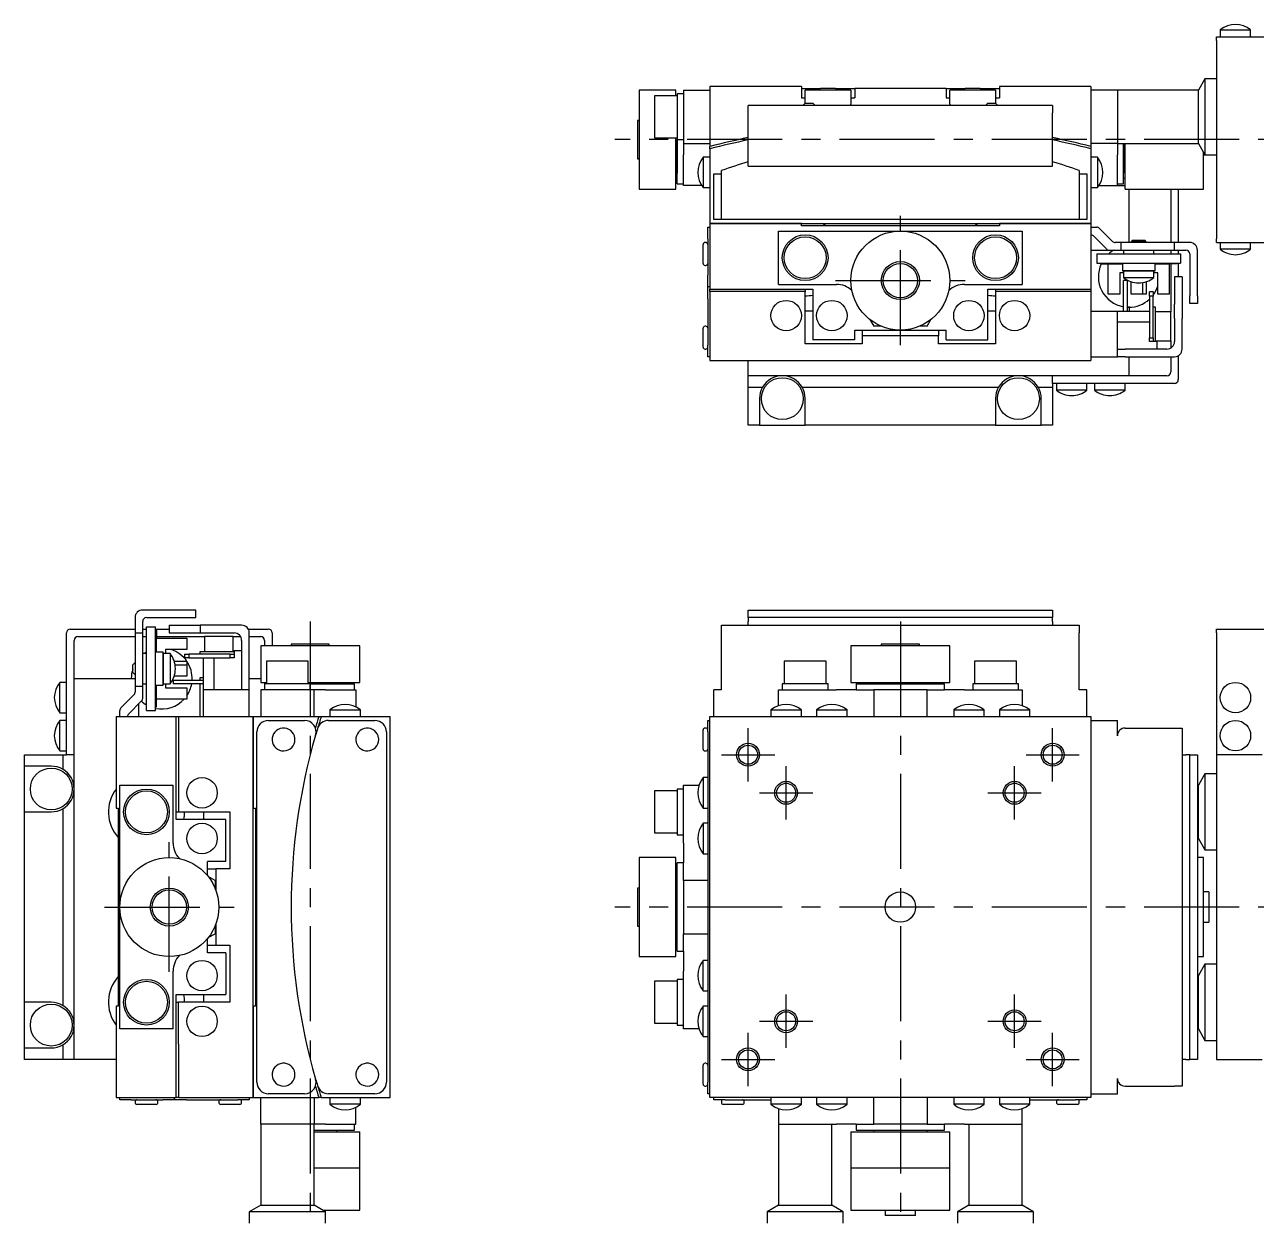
# Model space of a CAD drawing. Extents: x 164 to 838, y 27 to 496.
# Drawn here: x 164.2 to 326, y 335 to 491.8 of the extents above; entities that cross this region are included whole.
import ezdxf

# ---------------------------------------------------------------- set-up
doc = ezdxf.new("R2010")
doc.units = 0
doc.header["$LTSCALE"] = 10
doc.linetypes.add('CENTER', pattern=[2, 1.25, -0.25, 0.25, -0.25])
doc.layers.add('1', color=7, linetype='CONTINUOUS')
doc.layers.add('11', color=7, linetype='CONTINUOUS')

msp = doc.modelspace()

# ---------------------------------------------------------------- linework, layer by layer
at = {"layer": '1', "color": 7, "linetype": 'CONTINUOUS'}
for p, q in [((320.750001, 490.25), (344.750001, 490.25)), ((320.750001, 489.75), (320.750001, 490.25)), ((321.250001, 491.147999), (325.249919, 491.147999)), ((321.250001, 491.147999), (321.250001, 490.25)), ((325.250001, 490.25), (325.250001, 491.147999)), ((320.750001, 489.75), (320.750001, 463.75)), ((254.250001, 483.75), (254.250001, 475.851457)), ((266.250001, 483.75), (254.250001, 483.75)), ((266.250001, 483.75), (266.250001, 482.25)), ((292.250001, 483.75), (292.250001, 482.25)), ((304.250001, 483.75), (292.250001, 483.75)), ((304.250001, 483.75), (304.250001, 475.851457)), ((319.250001, 484.75), (318.383976, 483.25)), ((319.250001, 484.75), (319.250001, 474.75)), ((320.750001, 484.75), (319.250001, 484.75)), ((244.950001, 483.25), (244.950001, 470.25)), ((249.750001, 483.25), (244.950001, 483.25)), ((246.950001, 482.5), (246.950001, 477)), ((249.950001, 482.5), (246.950001, 482.5)), ((249.750001, 482.5), (249.750001, 483.25)), ((249.950001, 482.75), (249.950001, 476.75)), ((250.750001, 482.75), (249.950001, 482.75)), ((250.750001, 483.25), (254.250001, 483.25)), ((250.750001, 483.25), (250.750001, 476.25)), ((266.250001, 483.45), (268.750001, 483.45)), ((266.250001, 482.25), (266.750001, 482.25)), ((272.750001, 483.25), (266.750001, 483.25)), ((266.750001, 483.103553), (266.750001, 483.25)), ((266.750001, 481.55), (266.750001, 483.103553)), ((270.750001, 483.45), (268.750001, 483.45)), ((270.750001, 483.45), (273.250001, 483.45)), ((272.750001, 483.25), (272.750001, 483.103553)), ((272.750001, 483.103553), (272.750001, 481.396447)), ((272.750001, 482.25), (273.250001, 482.25)), ((273.250001, 483.45), (273.250001, 482.25)), ((285.250001, 483.45), (273.250001, 483.45)), ((285.250001, 483.45), (285.250001, 482.25)), ((285.250001, 483.45), (287.750001, 483.45)), ((285.250001, 482.25), (285.750001, 482.25)), ((291.750001, 483.25), (285.750001, 483.25)), ((285.750001, 483.103553), (285.750001, 483.25)), ((285.750001, 481.396447), (285.750001, 483.103553)), ((289.750001, 483.45), (287.750001, 483.45)), ((289.750001, 483.45), (292.250001, 483.45)), ((291.750001, 483.25), (291.750001, 483.103553)), ((291.750001, 483.103553), (291.750001, 481.55)), ((291.750001, 482.25), (292.250001, 482.25)), ((307.750001, 483.25), (304.250001, 483.25)), ((307.750001, 483.25), (307.750001, 479.75)), ((318.383976, 483.25), (307.750001, 483.25)), ((318.383976, 483.25), (313.550001, 483.25)), ((318.383976, 476.25), (318.383976, 483.25)), ((259.250001, 480.25), (259.250001, 481.25)), ((299.250001, 481.25), (259.250001, 481.25)), ((266.750001, 481.55), (266.450001, 481.25)), ((266.750001, 481.55), (267.750001, 481.55)), ((268.050001, 481.25), (267.750001, 481.55)), ((272.750001, 481.25), (272.750001, 481.396447)), ((285.750001, 481.396447), (285.750001, 481.25)), ((290.750001, 481.55), (290.450001, 481.25)), ((290.750001, 481.55), (291.750001, 481.55)), ((292.050001, 481.25), (291.750001, 481.55)), ((299.250001, 481.25), (299.250001, 480.25)), ((244.750001, 479.25), (244.750001, 476.75)), ((244.950001, 479.25), (244.750001, 479.25)), ((259.250001, 473.25), (259.250001, 480.25)), ((299.250001, 473.25), (299.250001, 480.25)), ((307.750001, 479.75), (307.750001, 476.25)), ((244.750001, 476.75), (244.750001, 474.25)), ((246.950001, 477), (249.950001, 477)), ((249.750001, 470.25), (249.750001, 477)), ((249.950001, 470.950338), (249.950001, 476.75)), ((249.950001, 476.75), (249.950001, 472.340257)), ((249.950001, 476.75), (250.750001, 476.75)), ((250.750001, 476.25), (254.250001, 476.25)), ((250.750001, 476.25), (250.750001, 474.75)), ((254.250001, 475.54144), (254.250001, 475.851457)), ((307.750001, 476.25), (304.250001, 476.25)), ((304.250001, 475.851457), (304.250001, 475.54144)), ((307.750001, 476.25), (307.750001, 474.75)), ((307.750001, 476.25), (318.383976, 476.25)), ((308.550001, 470.950338), (308.550001, 476.269548)), ((308.550001, 476.25), (308.550001, 472.340257)), ((308.750001, 470.25), (308.750001, 476.25)), ((318.383976, 476.25), (319.250001, 474.75)), ((244.750001, 474.25), (244.950001, 474.25)), ((250.750001, 470.75), (250.750001, 474.75)), ((253.352002, 474.45), (253.352002, 470.45)), ((254.250001, 474.45), (253.352002, 474.45)), ((254.250001, 474.45), (253.352002, 474.45)), ((254.250001, 475.54144), (254.250001, 465.75)), ((304.250001, 475.54144), (304.250001, 465.75)), ((305.148, 474.45), (304.250001, 474.45)), ((305.148, 474.45), (304.250001, 474.45)), ((305.148, 474.45), (305.148, 470.45)), ((307.750001, 470.75), (307.750001, 474.75)), ((319.050001, 470.25), (319.050001, 475.09641)), ((319.050001, 474.75), (319.250001, 474.75)), ((319.250001, 474.75), (320.750001, 474.75)), ((249.750001, 473.25), (249.950001, 473.25)), ((249.950001, 470.95), (249.950001, 473.25)), ((249.950001, 473.25), (249.950001, 472.34)), ((255.750001, 467.25), (255.750001, 472.68747)), ((259.250001, 473.25), (299.250001, 473.25)), ((302.750001, 472.68747), (302.750001, 467.25)), ((308.550001, 470.95), (308.550001, 473.25)), ((308.550001, 473.25), (308.550001, 472.34)), ((308.550001, 473.25), (308.750001, 473.25)), ((308.550001, 472.647999), (308.750001, 472.647999)), ((249.950001, 470.95), (249.950001, 470.950338)), ((249.950001, 470.95), (250.750001, 470.95)), ((253.138913, 470.75), (250.750001, 470.75)), ((254.750001, 466.25), (254.750001, 472.25)), ((254.750001, 472.25), (255.750001, 472.25)), ((302.750001, 472.25), (303.750001, 472.25)), ((303.750001, 472.25), (303.750001, 466.25)), ((305.361089, 470.75), (307.750001, 470.75)), ((307.750001, 470.95), (308.550001, 470.95)), ((307.750001, 470.75), (308.750001, 470.75)), ((307.750001, 470.75), (308.750001, 470.75)), ((308.550001, 471.75), (308.750001, 471.75)), ((308.550001, 470.95), (308.550001, 470.950338)), ((244.950001, 470.25), (249.750001, 470.25)), ((253.352002, 470.45), (254.250001, 470.45)), ((253.352002, 470.45), (254.250001, 470.45)), ((304.250001, 470.45), (305.148, 470.45)), ((304.250001, 470.45), (305.148, 470.45)), ((308.750001, 470.25), (313.550001, 470.25)), ((309.250001, 470.25), (309.250001, 463.25)), ((313.550001, 470.25), (319.050001, 470.25)), ((314.750001, 470.25), (314.750001, 463.25)), ((315.750001, 470.25), (315.750001, 463.25)), ((255.750001, 466.25), (254.750001, 466.25)), ((255.750001, 466.25), (255.750001, 467.25)), ((302.750001, 466.25), (255.750001, 466.25)), ((302.750001, 467.25), (302.750001, 466.25)), ((303.750001, 466.25), (302.750001, 466.25)), ((253.950001, 463.75), (253.950001, 465.25)), ((253.950001, 465.25), (254.250001, 465.25)), ((254.250001, 465.75), (254.250001, 457.110778)), ((266.250001, 465.75), (254.250001, 465.75)), ((254.250001, 465.75), (266.250001, 465.75)), ((263.250001, 464.75), (279.250001, 464.75)), ((263.250001, 457.75), (263.250001, 464.75)), ((266.250001, 465.45), (266.250001, 465.75)), ((266.250001, 465.75), (292.250001, 465.75)), ((292.250001, 465.45), (266.250001, 465.45)), ((279.250001, 464.75), (295.250001, 464.75)), ((292.250001, 465.75), (292.250001, 465.45)), ((304.250001, 465.75), (292.250001, 465.75)), ((292.250001, 465.75), (304.250001, 465.75)), ((295.250001, 464.75), (295.250001, 457.75)), ((304.250001, 465.75), (304.250001, 457.110778)), ((304.250001, 465.25), (305.042894, 465.25)), ((307.103554, 463.396447), (305.396448, 465.103553)), ((253.350001, 460.5), (253.350001, 463)), ((253.350001, 460.509851), (253.350001, 463)), ((253.700001, 463.25), (253.600001, 463.25)), ((253.950001, 463.75), (253.950001, 458.979098)), ((304.596448, 464.103553), (306.303554, 462.396447)), ((308.250001, 463.25), (307.457108, 463.25)), ((308.250001, 462.25), (308.250001, 463.25)), ((309.250001, 463.25), (308.250001, 463.25)), ((315.250001, 463.25), (309.250001, 463.25)), ((309.750001, 463.55), (309.550001, 463.35)), ((310.550001, 463.35), (309.550001, 463.35)), ((309.550001, 463.35), (309.550001, 463.25)), ((309.750001, 463.55), (310.550001, 463.55)), ((310.550001, 463.55), (311.350001, 463.55)), ((311.550001, 463.35), (310.550001, 463.35)), ((311.550001, 463.35), (311.350001, 463.55)), ((311.550001, 463.25), (311.550001, 463.35)), ((315.250001, 462.25), (315.250001, 463.25)), ((316.250001, 463.25), (315.250001, 463.25)), ((317.250001, 463.25), (316.250001, 463.25)), ((320.750001, 463.25), (320.750001, 463.75)), ((320.750001, 463.25), (344.750001, 463.25)), ((321.250001, 463.25), (321.250001, 462.352001)), ((325.250001, 462.352001), (325.250001, 463.25)), ((304.250001, 462.25), (306.657108, 462.25)), ((305.050001, 461.75), (305.050001, 460.55)), ((305.050001, 461.75), (316.050001, 461.75)), ((306.657108, 462.25), (308.250001, 462.25)), ((308.250001, 462.25), (309.250001, 462.25)), ((308.550001, 462.25), (308.550001, 461.75)), ((309.250001, 462.25), (315.250001, 462.25)), ((312.550001, 461.75), (312.550001, 462.25)), ((314.750001, 462.25), (314.750001, 461.75)), ((315.250001, 462.25), (316.250001, 462.25)), ((315.750001, 462.25), (315.750001, 461.75)), ((316.050001, 461.75), (316.050001, 460.55)), ((316.250001, 462.25), (316.750001, 462.25)), ((317.250001, 461.75), (317.250001, 456.25)), ((318.250001, 456.25), (318.250001, 462.25)), ((325.250001, 462.352001), (321.250001, 462.352001)), ((253.350001, 460.5), (253.350001, 460.509851)), ((253.600001, 460.25), (253.700001, 460.25)), ((305.050001, 460.55), (316.050001, 460.55)), ((305.550001, 460.55), (305.550001, 460.45)), ((305.550001, 460.45), (306.550001, 460.45)), ((306.550001, 456.45), (306.550001, 460.45)), ((306.550001, 460.45), (308.400001, 460.45)), ((307.550001, 460.55), (307.550001, 460.45)), ((308.400001, 460.55), (308.400001, 459.55)), ((308.400001, 459.55), (310.550001, 459.55)), ((308.400001, 459.55), (308.550937, 459.55)), ((312.550001, 459.55), (308.550001, 459.55)), ((308.550001, 459.55), (308.550001, 458.652001)), ((308.550937, 459.55), (312.550001, 459.55)), ((310.550001, 459.55), (312.700001, 459.55)), ((312.550001, 459.55), (312.700001, 459.55)), ((312.550001, 458.652001), (312.550001, 459.55)), ((312.700001, 459.55), (312.700001, 460.55)), ((312.700001, 460.45), (314.550001, 460.45)), ((313.550001, 460.55), (313.550001, 460.45)), ((314.550001, 460.45), (314.550001, 456.45)), ((315.550001, 460.45), (314.550001, 460.45)), ((314.750001, 460.45), (314.750001, 454.15)), ((315.550001, 460.55), (315.550001, 460.45)), ((315.750001, 460.55), (315.750001, 458.75)), ((253.950001, 457.479098), (253.950001, 458.979098)), ((308.550001, 459.25), (308.050001, 459.25)), ((308.050001, 459.25), (308.050001, 456.45)), ((308.550001, 458.652001), (310.550001, 458.652001)), ((309.050001, 458.25), (308.550001, 458.25)), ((308.550001, 454.25), (308.550001, 458.25)), ((309.050001, 458.25), (309.050001, 454.25)), ((309.550001, 456.45), (309.550001, 458.110263)), ((310.550001, 458.652001), (312.550001, 458.652001)), ((311.050001, 457.989304), (311.050001, 456.45)), ((311.550001, 458.110263), (311.550001, 456.45)), ((313.050001, 459.25), (312.550001, 459.25)), ((313.050001, 456.45), (313.050001, 459.25)), ((315.250001, 458.75), (315.250001, 455.159028)), ((316.250001, 458.75), (315.250001, 458.75)), ((316.250001, 458.75), (316.250001, 455.159028)), ((253.950001, 457.286117), (253.950001, 457.479098)), ((253.950001, 457.479098), (254.250001, 457.479098)), ((253.950001, 455.850263), (253.950001, 457.286117)), ((254.250001, 456.795441), (254.250001, 457.110778)), ((254.250001, 457.110778), (267.750001, 457.110778)), ((254.250001, 456.795441), (254.250001, 447.75)), ((266.750001, 456.795441), (254.250001, 456.795441)), ((263.250001, 457.75), (270.842524, 457.75)), ((266.750001, 457.110778), (266.750001, 456.795441)), ((266.750001, 449.930125), (266.750001, 456.795441)), ((267.750001, 457.110778), (267.750001, 450.460678)), ((287.657478, 457.75), (295.250001, 457.75)), ((290.750001, 457.110778), (304.250001, 457.110778)), ((290.750001, 450.460678), (290.750001, 457.110778)), ((291.750001, 457.110778), (291.750001, 456.795441)), ((291.750001, 456.795441), (291.750001, 449.930125)), ((304.250001, 456.795441), (291.750001, 456.795441)), ((304.250001, 457.110778), (304.250001, 456.795441)), ((304.250001, 456.795441), (304.250001, 447.75)), ((308.050001, 456.45), (306.550001, 456.45)), ((311.050001, 456.45), (309.550001, 456.45)), ((311.550001, 456.45), (311.050001, 456.45)), ((312.450001, 456.750111), (311.950001, 456.750111)), ((311.950001, 456.204192), (311.950001, 456.750111)), ((312.450001, 456.204192), (311.950001, 456.204192)), ((311.950001, 456.204192), (311.950001, 450.750147)), ((312.450001, 456.750111), (312.450001, 456.204192)), ((312.450001, 450.750147), (312.450001, 456.204192)), ((314.550001, 456.45), (313.050001, 456.45)), ((317.250001, 455.25), (317.250001, 456.25)), ((318.250001, 456.25), (318.250001, 455.25)), ((253.950001, 455.850263), (253.950001, 449.75)), ((309.350001, 454.75), (309.050001, 454.75)), ((309.350001, 454.25), (309.350001, 454.75)), ((312.750001, 454.75), (312.450001, 454.75)), ((312.750001, 450.25), (312.750001, 454.75)), ((315.250001, 453.261627), (315.250001, 455.159028)), ((316.250001, 455.159028), (316.250001, 453.261627)), ((318.250001, 455.25), (317.250001, 455.25)), ((267.750001, 454.25), (266.750001, 454.25)), ((275.238944, 453.135176), (275.750001, 452.25)), ((282.750001, 452.25), (283.261058, 453.135176)), ((291.750001, 454.25), (290.750001, 454.25)), ((304.250001, 454.25), (307.750001, 454.25)), ((307.750001, 448.25), (307.750001, 454.25)), ((307.750001, 454.25), (311.950001, 454.25)), ((314.750001, 454.15), (312.750001, 454.15)), ((314.750001, 450.35), (314.750001, 454.15)), ((315.250001, 453.261627), (315.250001, 450.25)), ((316.250001, 449.25), (316.250001, 453.261627)), ((253.350001, 449.5), (253.350001, 452)), ((253.350001, 449.509851), (253.350001, 452)), ((253.700001, 452.25), (253.600001, 452.25)), ((273.250001, 451.75), (279.250001, 451.75)), ((273.250001, 450.460678), (273.250001, 451.75)), ((274.250001, 451.75), (274.250001, 450.990789)), ((276.750001, 452.25), (275.750001, 452.25)), ((279.250001, 451.75), (285.250001, 451.75)), ((282.750001, 452.25), (281.750001, 452.25)), ((284.250001, 451.75), (284.250001, 450.990789)), ((285.250001, 450.460678), (285.250001, 451.75)), ((307.750001, 452.839384), (311.950001, 452.839384)), ((253.950001, 448.25), (253.950001, 449.75)), ((274.250001, 449.930125), (266.750001, 449.930125)), ((273.250001, 450.460678), (267.750001, 450.460678)), ((284.250001, 450.990789), (274.250001, 450.990789)), ((274.250001, 450.990789), (274.250001, 449.930125)), ((284.250001, 449.930125), (284.250001, 450.990789)), ((291.750001, 449.930125), (284.250001, 449.930125)), ((285.250001, 450.460678), (290.750001, 450.460678)), ((311.950001, 450.750147), (312.450001, 450.750147)), ((311.950001, 450.250135), (311.950001, 450.750147)), ((312.450001, 450.250135), (311.950001, 450.250135)), ((311.950001, 450.25), (311.950001, 450.250135)), ((312.950001, 450.25), (311.950001, 450.25)), ((312.450001, 450.750147), (312.450001, 450.250135)), ((312.750001, 450.35), (314.750001, 450.35)), ((312.950001, 450.25), (312.950001, 449.25)), ((314.750001, 450.35), (314.750001, 449.383975)), ((253.350001, 449.5), (253.350001, 449.509851)), ((253.600001, 449.25), (253.700001, 449.25)), ((254.250001, 448.25), (253.950001, 448.25)), ((304.250001, 448.25), (307.750001, 448.25)), ((307.750001, 449.25), (308.750001, 449.25)), ((308.750001, 448.25), (307.750001, 448.25)), ((314.250001, 449.25), (308.750001, 449.25)), ((308.750001, 448.25), (315.250001, 448.25)), ((309.250001, 448.25), (309.250001, 445.75)), ((314.750001, 448.25), (314.750001, 446.25)), ((315.750001, 448.383975), (315.750001, 445.25)), ((254.250001, 447.75), (304.250001, 447.75)), ((259.250001, 445.75), (259.250001, 447.75)), ((301.250001, 445.75), (259.250001, 445.75)), ((259.250001, 444.25), (259.250001, 445.75)), ((299.250001, 444.75), (299.250001, 445.75)), ((309.250001, 445.75), (301.250001, 445.75)), ((309.250001, 445.75), (301.250001, 445.75)), ((314.250001, 445.75), (309.250001, 445.75)), ((259.250001, 444.25), (261.151925, 444.25)), ((259.250001, 439.25), (259.250001, 444.25)), ((266.348077, 444.25), (292.151925, 444.25)), ((297.348077, 444.25), (299.250001, 444.25)), ((301.250001, 444.75), (299.250001, 444.75)), ((299.250001, 444.75), (299.250001, 444.25)), ((299.250001, 444.25), (299.250001, 439.25)), ((299.750001, 444.75), (299.750001, 443.852001)), ((303.750001, 443.852001), (299.750001, 443.852001)), ((315.250001, 444.75), (301.250001, 444.75)), ((303.750001, 443.852001), (303.750001, 444.75)), ((304.750001, 444.75), (304.750001, 443.852001)), ((308.750001, 443.852001), (304.750001, 443.852001)), ((308.750001, 443.852001), (308.750001, 444.75)), ((260.750001, 442.75), (260.750001, 439.25)), ((266.750001, 439.25), (266.750001, 442.75)), ((291.750001, 442.75), (291.750001, 439.25)), ((297.750001, 439.25), (297.750001, 442.75)), ((260.750001, 439.25), (259.250001, 439.25)), ((260.750001, 439.25), (266.750001, 439.25)), ((291.750001, 439.25), (266.750001, 439.25)), ((291.750001, 439.25), (297.750001, 439.25)), ((299.250001, 439.25), (297.750001, 439.25)), ((186.75, 414.999999), (179.75, 414.999999)), ((186.75, 413.999999), (186.75, 414.999999)), ((259.250001, 414.999999), (299.250001, 414.999999)), ((259.250001, 413.999999), (259.250001, 414.999999)), ((299.250001, 414.999999), (299.250001, 413.999999)), ((170.25, 412.499999), (178.75, 412.499999)), ((178.75, 413.999999), (178.75, 411.999999)), ((179.75, 411.999999), (179.75, 413.499999)), ((179.75, 412.499999), (180.25, 412.499999)), ((180.25, 413.999999), (186.75, 413.999999)), ((180.25, 401.799999), (180.25, 412.799999)), ((180.25, 412.799999), (181.45, 412.799999)), ((181.45, 401.799999), (181.45, 412.799999)), ((181.45, 412.499999), (183.25, 412.499999)), ((183.25, 412.999999), (187.31253, 412.999999)), ((183.25, 412.999999), (183.25, 411.999999)), ((187.31253, 412.999999), (187.31253, 411.999999)), ((192.75, 412.999999), (187.31253, 412.999999)), ((193.616025, 412.499999), (196.25, 412.499999)), ((255.750001, 411.999999), (255.750001, 412.999999)), ((255.750001, 412.999999), (302.750001, 412.999999)), ((299.250001, 413.999999), (259.250001, 413.999999)), ((259.250001, 413.999999), (259.250001, 413.499999)), ((259.250001, 412.999999), (259.250001, 413.499999)), ((299.250001, 413.499999), (299.250001, 413.999999)), ((299.250001, 413.499999), (299.250001, 412.999999)), ((302.750001, 412.999999), (302.750001, 411.999999)), ((320.750001, 412.499999), (344.750001, 412.499999)), ((320.750001, 411.999999), (320.750001, 412.499999)), ((169.75, 395.999999), (169.75, 411.999999)), ((170.75, 405.999999), (170.75, 410.999999)), ((171.25, 411.499999), (178.75, 411.499999)), ((178.75, 411.999999), (179.75, 411.999999)), ((178.75, 411.999999), (178.75, 404.999999)), ((179.75, 404.999999), (179.75, 411.999999)), ((179.75, 411.499999), (180.25, 411.499999)), ((181.45, 412.299999), (181.55, 412.299999)), ((181.55, 412.299999), (181.55, 411.299999)), ((181.55, 411.499999), (187.85, 411.499999)), ((181.55, 409.449999), (181.55, 411.299999)), ((181.55, 411.299999), (185.55, 411.299999)), ((183.25, 411.999999), (187.31253, 411.999999)), ((185.55, 411.299999), (185.55, 409.799999)), ((187.31253, 411.999999), (191.75, 411.999999)), ((191.65, 411.499999), (187.85, 411.499999)), ((187.85, 411.499999), (187.85, 409.499999)), ((191.65, 411.499999), (192.616025, 411.499999)), ((191.65, 409.499999), (191.65, 411.499999)), ((192.75, 410.999999), (192.75, 404.499999)), ((193.75, 404.499999), (193.75, 411.999999)), ((193.75, 411.499999), (195.25, 411.499999)), ((195.75, 410.999999), (195.75, 410.299999)), ((196.75, 411.999999), (196.75, 410.299999)), ((255.750001, 404.499999), (255.750001, 411.999999)), ((302.750001, 404.499999), (302.750001, 411.999999)), ((320.750001, 411.999999), (320.750001, 395.999999)), ((180.25, 409.299999), (179.75, 409.299999)), ((181.45, 410.299999), (181.55, 410.299999)), ((182.45, 409.449999), (181.45, 409.449999)), ((182.45, 409.299999), (182.45, 409.449999)), ((182.45, 407.299999), (182.45, 409.449999)), ((182.45, 405.299999), (182.45, 409.299999)), ((182.45, 409.299999), (182.45, 405.299999)), ((183.347999, 409.299999), (182.45, 409.299999)), ((185.55, 409.799999), (182.75, 409.799999)), ((182.75, 409.799999), (182.75, 409.299999)), ((183.347999, 409.299999), (183.347999, 405.299999)), ((191.75, 409.499999), (187.25, 409.499999)), ((187.25, 409.499999), (187.25, 409.199999)), ((191.75, 409.699999), (192.75, 409.699999)), ((191.75, 409.699999), (191.75, 408.699999)), ((208.25, 410.299999), (195.25, 410.299999)), ((195.25, 410.299999), (195.25, 405.499999)), ((204.25, 410.499999), (199.25, 410.499999)), ((199.25, 410.499999), (199.25, 410.299999)), ((204.25, 410.299999), (204.25, 410.499999)), ((208.25, 405.499999), (208.25, 410.299999)), ((285.750001, 410.299999), (272.750001, 410.299999)), ((272.750001, 410.299999), (272.750001, 405.499999)), ((281.750001, 410.499999), (276.750001, 410.499999)), ((276.750001, 410.499999), (276.750001, 410.299999)), ((281.750001, 410.299999), (281.750001, 410.499999)), ((285.750001, 405.499999), (285.750001, 410.299999)), ((178.75, 408.099999), (178.45, 407.799999)), ((178.45, 406.799999), (178.45, 407.799999)), ((183.889737, 408.299999), (185.55, 408.299999)), ((184.010696, 407.799999), (185.55, 407.799999)), ((185.249883, 409.199999), (185.249883, 408.699999)), ((185.249883, 409.199999), (185.795799, 409.199999)), ((185.795799, 408.699999), (185.249883, 408.699999)), ((185.55, 408.299999), (185.55, 407.799999)), ((185.55, 407.799999), (185.55, 406.299999)), ((185.795799, 409.199999), (185.795799, 408.699999)), ((191.249844, 409.199999), (185.795799, 409.199999)), ((185.795799, 408.699999), (191.249844, 408.699999)), ((187.75, 404.499999), (187.75, 408.699999)), ((189.160616, 404.499999), (189.160616, 408.699999)), ((191.249844, 408.699999), (191.249844, 409.199999)), ((191.249844, 409.199999), (191.749857, 409.199999)), ((191.749857, 408.699999), (191.249844, 408.699999)), ((191.749857, 409.199999), (191.749857, 408.699999)), ((191.749961, 409.199999), (191.749857, 409.199999)), ((191.75, 408.699999), (191.749857, 408.699999)), ((201.5, 408.299999), (196, 408.299999)), ((196, 408.299999), (196, 405.299999)), ((201.5, 405.299999), (201.5, 408.299999)), ((266.750001, 408.299999), (264.000001, 408.299999)), ((264.000001, 408.299999), (264.000001, 405.299999)), ((269.500001, 408.299999), (266.750001, 408.299999)), ((269.500001, 405.299999), (269.500001, 408.299999)), ((291.750001, 408.299999), (289.000001, 408.299999)), ((289.000001, 408.299999), (289.000001, 405.299999)), ((294.500001, 408.299999), (291.750001, 408.299999)), ((294.500001, 405.299999), (294.500001, 408.299999)), ((170.75, 405.999999), (178.75, 405.999999)), ((170.75, 395.999999), (170.75, 405.999999)), ((170.75, 395.999999), (170.75, 405.999999)), ((178.45, 406.799999), (178.75, 406.499999)), ((182.45, 405.149999), (182.45, 407.299999)), ((185.55, 406.299999), (183.889737, 406.299999)), ((187.75, 406.099999), (187.25, 406.099999)), ((187.25, 406.099999), (187.25, 405.799999)), ((187.25, 405.999999), (187.25, 405.799999)), ((193.75, 405.999999), (195.25, 405.999999)), ((168.852001, 401.499999), (168.852001, 405.499999)), ((169.75, 405.499999), (168.852001, 405.499999)), ((178.75, 404.999999), (179.75, 404.999999)), ((178.75, 404.999999), (178.75, 404.207106)), ((179.75, 405.299999), (180.25, 405.299999)), ((179.75, 403.407106), (179.75, 404.999999)), ((181.45, 405.149999), (182.45, 405.149999)), ((181.55, 403.299999), (181.55, 405.149999)), ((182.45, 405.149999), (182.45, 405.299999)), ((182.45, 405.299999), (183.347999, 405.299999)), ((182.75, 405.299999), (182.75, 404.799999)), ((182.75, 404.799999), (185.55, 404.799999)), ((183.75, 405.799999), (183.75, 405.299999)), ((183.75, 405.799999), (187.75, 405.799999)), ((187.75, 405.299999), (183.75, 405.299999)), ((185.55, 404.799999), (185.55, 403.299999)), ((187.25, 405.299999), (187.25, 400.999999)), ((187.75, 400.999999), (187.75, 404.499999)), ((193.75, 404.499999), (187.75, 404.499999)), ((193.75, 400.999999), (193.75, 404.499999)), ((195.25, 405.499999), (196, 405.499999)), ((195.25, 404.499999), (195.25, 400.999999)), ((202.25, 404.499999), (195.25, 404.499999)), ((195.75, 405.499999), (195.75, 405.299999)), ((195.75, 405.499999), (195.75, 405.299999)), ((201.75, 405.299999), (195.75, 405.299999)), ((195.75, 405.299999), (195.75, 404.499999)), ((195.75, 405.299999), (195.75, 404.499999)), ((195.75, 405.299999), (195.75, 404.499999)), ((201.5, 405.499999), (208.25, 405.499999)), ((201.75, 405.299999), (207.55, 405.299999)), ((201.75, 404.499999), (201.75, 405.299999)), ((202.25, 400.999999), (202.25, 404.499999)), ((203.75, 404.499999), (202.25, 404.499999)), ((203.75, 404.499999), (207.75, 404.499999)), ((205.25, 405.299999), (205.25, 405.499999)), ((207.55, 404.499999), (207.55, 405.299999)), ((207.75, 404.499999), (207.75, 402.277498)), ((254.750001, 400.999999), (254.750001, 404.499999)), ((255.750001, 404.499999), (254.750001, 404.499999)), ((263.250001, 402.439736), (263.250001, 404.499999)), ((263.250001, 404.499999), (270.842524, 404.499999)), ((269.750001, 405.299999), (263.750001, 405.299999)), ((263.750001, 405.299999), (263.750001, 404.499999)), ((269.750001, 404.499999), (269.750001, 405.299999)), ((273.4406, 404.499999), (270.842524, 404.499999)), ((272.750001, 405.499999), (285.750001, 405.499999)), ((273.4406, 404.499999), (275.750001, 404.499999)), ((273.450001, 405.299999), (279.312601, 405.299999)), ((273.450001, 405.299999), (273.450001, 404.499999)), ((275.750001, 405.499999), (275.750001, 405.299999)), ((275.750001, 404.499999), (275.750001, 400.999999)), ((282.750001, 404.499999), (275.750001, 404.499999)), ((279.312601, 405.299999), (285.050001, 405.299999)), ((282.750001, 405.299999), (282.750001, 405.499999)), ((282.750001, 400.999999), (282.750001, 404.499999)), ((282.750001, 404.499999), (285.059402, 404.499999)), ((285.050001, 404.499999), (285.050001, 405.299999)), ((287.657478, 404.499999), (285.059402, 404.499999)), ((287.657478, 404.499999), (295.250001, 404.499999)), ((294.750001, 405.299999), (288.750001, 405.299999)), ((288.750001, 405.299999), (288.750001, 404.499999)), ((294.750001, 404.499999), (294.750001, 405.299999)), ((295.250001, 404.499999), (295.250001, 402.439736)), ((303.750001, 404.499999), (302.750001, 404.499999)), ((303.750001, 400.999999), (303.750001, 404.499999)), ((178.603553, 403.853552), (176.896447, 402.146446)), ((177.896447, 401.346446), (179.603553, 403.053552)), ((181.45, 404.299999), (181.55, 404.299999)), ((185.55, 403.299999), (181.55, 403.299999)), ((181.55, 402.299999), (181.55, 403.299999)), ((168.852001, 401.499999), (169.75, 401.499999)), ((176.75, 400.999999), (176.75, 401.792892)), ((179.25, 400.999999), (179.25, 402.699999)), ((180.25, 401.799999), (181.45, 401.799999)), ((181.45, 402.299999), (181.55, 402.299999)), ((204.35, 401.897998), (206.35, 401.897998)), ((204.35, 401.897998), (204.35, 400.999999)), ((206.35, 401.897998), (208.35, 401.897998)), ((208.35, 400.999999), (208.35, 401.897998)), ((262.250001, 401.897998), (266.250001, 401.897998)), ((262.250001, 401.897998), (262.250001, 400.999999)), ((266.250001, 400.999999), (266.250001, 401.897998)), ((268.250001, 401.897998), (272.250001, 401.897998)), ((268.250001, 401.897998), (268.250001, 400.999999)), ((272.250001, 400.999999), (272.250001, 401.897998)), ((286.250001, 401.897998), (290.250001, 401.897998)), ((286.250001, 401.897998), (286.250001, 400.999999)), ((290.250001, 400.999999), (290.250001, 401.897998)), ((292.250001, 401.897998), (296.250001, 401.897998)), ((292.250001, 401.897998), (292.250001, 400.999999)), ((296.250001, 400.999999), (296.250001, 401.897998)), ((168.852001, 396.499999), (168.852001, 400.499999)), ((169.75, 400.499999), (168.852001, 400.499999)), ((176.25, 400.999999), (176.25, 388.999999)), ((176.25, 400.999999), (184.148543, 400.999999)), ((184.148543, 400.999999), (184.45856, 400.999999)), ((184.148543, 387.499999), (184.148543, 400.999999)), ((184.45856, 400.999999), (184.45856, 393.999999)), ((184.45856, 400.999999), (194.25, 400.999999)), ((194.25, 400.999999), (194.25, 388.999999)), ((194.25, 400.999999), (202.889222, 400.999999)), ((194.25, 388.999999), (194.25, 400.999999)), ((196.25, 400.499999), (201.020902, 400.499999)), ((202.889222, 400.999999), (203.204559, 400.999999)), ((203.204559, 400.999999), (212.25, 400.999999)), ((204.149737, 400.499999), (210.25, 400.499999)), ((212.25, 350.999999), (212.25, 400.999999)), ((253.950001, 400.499999), (254.250001, 400.499999)), ((253.950001, 398.999999), (253.950001, 400.499999)), ((254.250001, 350.999999), (254.250001, 400.999999)), ((254.250001, 400.999999), (304.250001, 400.999999)), ((304.250001, 400.999999), (304.250001, 350.999999)), ((304.250001, 400.499999), (307.750001, 400.499999)), ((307.750001, 398.499999), (307.750001, 400.499999)), ((194.75, 352.999999), (194.75, 398.999999)), ((211.75, 398.999999), (211.75, 352.999999)), ((253.350001, 398.156621), (253.350001, 399.249999)), ((253.350001, 396.749999), (253.350001, 398.156621)), ((253.700001, 399.499999), (253.600001, 399.499999)), ((253.950001, 398.999999), (253.950001, 352.999999)), ((308.750001, 399.499999), (315.250001, 399.499999)), ((315.250001, 399.499999), (316.250001, 399.499999)), ((316.250001, 399.499999), (316.250001, 352.499999)), ((168.852001, 396.499999), (169.75, 396.499999)), ((253.600001, 396.499999), (253.700001, 396.499999)), ((164.25, 394.499999), (164.25, 395.999999)), ((164.25, 395.999999), (169.25, 395.999999)), ((169.25, 395.999999), (169.25, 394.098075)), ((169.25, 395.999999), (169.75, 395.999999)), ((170.75, 395.999999), (169.75, 395.999999)), ((170.75, 355.999999), (170.75, 395.999999)), ((316.250001, 395.999999), (316.750001, 395.999999)), ((317.250001, 395.999999), (316.750001, 395.999999)), ((317.250001, 395.999999), (318.250001, 395.999999)), ((317.250001, 394.999999), (317.250001, 395.999999)), ((317.250001, 356.999999), (317.250001, 394.999999)), ((318.250001, 395.999999), (318.250001, 394.999999)), ((318.250001, 394.999999), (318.250001, 356.999999)), ((320.750001, 395.999999), (320.750001, 355.999999)), ((326.750001, 395.999999), (320.750001, 395.999999)), ((167.75, 394.499999), (164.25, 394.499999)), ((164.25, 388.499999), (164.25, 394.499999)), ((184.45856, 393.999999), (184.45856, 388.499999)), ((319.250001, 393.499999), (318.383976, 391.999999)), ((319.250001, 393.499999), (319.250001, 388.499999)), ((320.750001, 393.499999), (319.250001, 393.499999)), ((176.75, 375.999999), (176.75, 391.999999)), ((176.75, 391.999999), (183.75, 391.999999)), ((183.75, 384.407476), (183.75, 391.999999)), ((249.950001, 391.499999), (249.950001, 385.499999)), ((250.750001, 391.499999), (249.950001, 391.499999)), ((250.750001, 391.999999), (252.810264, 391.999999)), ((250.750001, 384.407476), (250.750001, 391.999999)), ((253.352002, 392.999999), (253.352002, 390.999999)), ((253.950001, 392.999999), (253.352002, 392.999999)), ((318.383976, 391.999999), (318.250001, 391.999999)), ((318.383976, 384.999999), (318.383976, 391.999999)), ((246.950001, 391.249999), (246.950001, 388.499999)), ((249.950001, 391.249999), (246.950001, 391.249999)), ((253.352002, 390.999999), (253.352002, 388.999999)), ((164.25, 363.499999), (164.25, 388.499999)), ((164.25, 388.499999), (167.75, 388.499999)), ((169.25, 388.901923), (169.25, 363.098075)), ((176.25, 388.999999), (176.55, 388.999999)), ((176.55, 388.999999), (176.55, 362.999999)), ((184.148543, 388.499999), (184.45856, 388.499999)), ((184.45856, 388.499999), (191.192434, 388.499999)), ((187.75, 388.499999), (187.75, 387.499999)), ((191.192434, 388.499999), (191.192434, 380.999999)), ((194.25, 388.999999), (194.55, 388.999999)), ((194.25, 362.999999), (194.25, 388.999999)), ((194.55, 388.999999), (194.55, 362.999999)), ((246.950001, 388.499999), (246.950001, 385.749999)), ((253.352002, 388.999999), (253.950001, 388.999999)), ((319.250001, 388.499999), (319.250001, 383.499999)), ((190.673217, 387.499999), (184.148543, 387.499999)), ((190.673217, 381.999999), (190.673217, 387.499999)), ((253.352002, 386.999999), (253.352002, 384.999999)), ((253.950001, 386.999999), (253.352002, 386.999999)), ((246.950001, 385.749999), (249.950001, 385.749999)), ((249.950001, 385.499999), (250.750001, 385.499999)), ((253.352002, 384.999999), (253.352002, 382.999999)), ((318.250001, 384.999999), (318.383976, 384.999999)), ((318.383976, 384.999999), (319.250001, 383.499999)), ((250.750001, 384.407476), (250.750001, 381.8094)), ((319.250001, 383.499999), (320.750001, 383.499999)), ((190.673217, 381.999999), (188.25, 381.999999)), ((188.25, 380.153311), (188.25, 381.999999)), ((244.950001, 382.499999), (244.950001, 369.499999)), ((249.750001, 382.499999), (244.950001, 382.499999)), ((249.750001, 369.499999), (249.750001, 382.499999)), ((249.950001, 376.062599), (249.950001, 381.799999)), ((250.750001, 381.799999), (249.950001, 381.799999)), ((250.750001, 379.499999), (250.750001, 381.8094)), ((253.352002, 382.999999), (253.950001, 382.999999)), ((319.050001, 382.499999), (318.250001, 382.499999)), ((319.050001, 377.999999), (319.050001, 382.499999)), ((319.050001, 369.499999), (319.050001, 382.499999)), ((188.25, 380.999999), (189.376118, 380.999999)), ((189.376118, 380.999999), (189.376118, 378.172712)), ((191.192434, 380.999999), (189.376118, 380.999999)), ((189.25, 379.499999), (188.364824, 380.011056)), ((189.25, 379.499999), (189.25, 378.499999)), ((244.750001, 378.499999), (244.750001, 373.499999)), ((244.950001, 378.499999), (244.750001, 378.499999)), ((249.950001, 379.499999), (249.750001, 379.499999)), ((253.950001, 379.499999), (250.750001, 379.499999)), ((250.750001, 379.499999), (250.750001, 372.499999)), ((319.050001, 376.070154), (319.050001, 377.999999)), ((319.050001, 373.999999), (319.050001, 377.999999)), ((319.750001, 377.999999), (319.050001, 377.999999)), ((319.750001, 377.999999), (319.750001, 373.999999)), ((176.75, 359.999999), (176.75, 375.999999)), ((249.950001, 370.199999), (249.950001, 376.062599)), ((319.050001, 373.999999), (319.050001, 376.070154)), ((189.376118, 373.827286), (189.376118, 370.999999)), ((319.050001, 369.499999), (319.050001, 373.999999)), ((319.050001, 373.999999), (319.750001, 373.999999)), ((188.364824, 371.988942), (189.25, 372.499999)), ((189.25, 373.499999), (189.25, 372.499999)), ((244.750001, 373.499999), (244.950001, 373.499999)), ((249.750001, 372.499999), (249.950001, 372.499999)), ((250.750001, 372.499999), (253.950001, 372.499999)), ((250.750001, 370.190598), (250.750001, 372.499999)), ((188.25, 369.999999), (188.25, 371.846687)), ((188.25, 370.999999), (189.376118, 370.999999)), ((189.376118, 370.999999), (191.192434, 370.999999)), ((191.192434, 370.999999), (191.192434, 363.499999)), ((190.673217, 369.999999), (188.25, 369.999999)), ((190.673217, 369.999999), (190.673217, 364.499999)), ((244.950001, 369.499999), (249.750001, 369.499999)), ((249.950001, 370.199999), (250.750001, 370.199999)), ((250.750001, 370.190598), (250.750001, 367.592522)), ((253.352002, 366.999999), (253.352002, 368.999999)), ((253.950001, 368.999999), (253.352002, 368.999999)), ((318.250001, 369.499999), (319.050001, 369.499999)), ((183.75, 359.999999), (183.75, 367.592522)), ((250.750001, 359.999999), (250.750001, 367.592522)), ((319.250001, 368.499999), (318.383976, 366.999999)), ((319.250001, 368.499999), (319.250001, 363.499999)), ((320.750001, 368.499999), (319.250001, 368.499999)), ((246.950001, 366.249999), (246.950001, 363.499999)), ((249.950001, 366.249999), (246.950001, 366.249999)), ((249.950001, 366.499999), (249.950001, 360.499999)), ((250.750001, 366.499999), (249.950001, 366.499999)), ((253.352002, 364.999999), (253.352002, 366.999999)), ((318.383976, 366.999999), (318.250001, 366.999999)), ((318.383976, 359.999999), (318.383976, 366.999999)), ((184.148543, 364.499999), (190.673217, 364.499999)), ((184.148543, 350.999999), (184.148543, 364.499999)), ((187.75, 364.499999), (187.75, 363.499999)), ((253.352002, 364.999999), (253.950001, 364.999999)), ((167.75, 363.499999), (164.25, 363.499999)), ((164.25, 357.499999), (164.25, 363.499999)), ((176.25, 362.999999), (176.25, 350.999999)), ((176.55, 362.999999), (176.25, 362.999999)), ((184.148543, 363.499999), (184.45856, 363.499999)), ((184.45856, 357.999999), (184.45856, 363.499999)), ((191.192434, 363.499999), (184.45856, 363.499999)), ((194.25, 362.999999), (194.25, 350.999999)), ((194.55, 362.999999), (194.25, 362.999999)), ((194.25, 350.999999), (194.25, 362.999999)), ((246.950001, 363.499999), (246.950001, 360.749999)), ((253.352002, 360.999999), (253.352002, 362.999999)), ((253.950001, 362.999999), (253.352002, 362.999999)), ((319.250001, 363.499999), (319.250001, 358.499999)), ((246.950001, 360.749999), (249.950001, 360.749999)), ((253.352002, 358.999999), (253.352002, 360.999999)), ((183.75, 359.999999), (176.75, 359.999999)), ((249.950001, 360.499999), (250.750001, 360.499999)), ((252.810264, 359.999999), (250.750001, 359.999999)), ((318.250001, 359.999999), (318.383976, 359.999999)), ((318.383976, 359.999999), (319.250001, 358.499999)), ((164.25, 355.999999), (164.25, 357.499999)), ((164.25, 357.499999), (167.75, 357.499999)), ((169.25, 357.901923), (169.25, 355.999999)), ((184.45856, 357.999999), (184.45856, 350.999999)), ((253.352002, 358.999999), (253.950001, 358.999999)), ((319.250001, 358.499999), (320.750001, 358.499999)), ((169.25, 355.999999), (164.25, 355.999999)), ((170.75, 355.999999), (169.25, 355.999999)), ((176.25, 355.999999), (170.75, 355.999999)), ((316.750001, 355.999999), (316.250001, 355.999999)), ((316.750001, 355.999999), (317.250001, 355.999999)), ((317.250001, 355.999999), (317.250001, 356.999999)), ((318.250001, 355.999999), (317.250001, 355.999999)), ((318.250001, 356.999999), (318.250001, 355.999999)), ((320.750001, 355.999999), (326.750001, 355.999999)), ((253.350001, 354.156621), (253.350001, 355.249999)), ((253.700001, 355.499999), (253.600001, 355.499999)), ((253.350001, 352.749999), (253.350001, 354.156621)), ((253.950001, 351.499999), (253.950001, 352.999999)), ((307.750001, 351.499999), (307.750001, 353.499999)), ((176.25, 350.999999), (184.148543, 350.999999)), ((176.75, 350.699999), (176.75, 350.999999)), ((183.917235, 350.699999), (183.917235, 350.999999)), ((184.45856, 350.999999), (184.148543, 350.999999)), ((184.45856, 350.999999), (194.25, 350.999999)), ((193.75, 350.999999), (193.75, 350.699999)), ((194.25, 350.999999), (202.889222, 350.999999)), ((195.25, 347.499999), (195.25, 350.999999)), ((201.020902, 351.499999), (196.25, 351.499999)), ((202.25, 350.999999), (202.25, 347.499999)), ((203.204559, 350.999999), (202.889222, 350.999999)), ((203.204559, 350.999999), (212.25, 350.999999)), ((210.25, 351.499999), (204.149737, 351.499999)), ((204.35, 350.999999), (204.35, 350.102)), ((208.35, 350.102), (208.35, 350.999999)), ((253.600001, 352.499999), (253.700001, 352.499999)), ((254.250001, 351.499999), (253.950001, 351.499999)), ((304.250001, 350.999999), (254.250001, 350.999999)), ((254.750001, 350.699999), (254.750001, 350.999999)), ((262.250001, 350.999999), (262.250001, 350.102)), ((266.250001, 350.102), (266.250001, 350.999999)), ((268.250001, 350.999999), (268.250001, 350.102)), ((272.250001, 350.102), (272.250001, 350.999999)), ((275.750001, 347.499999), (275.750001, 350.999999)), ((282.750001, 350.999999), (282.750001, 347.499999)), ((286.250001, 350.999999), (286.250001, 350.102)), ((290.250001, 350.102), (290.250001, 350.999999)), ((292.250001, 350.999999), (292.250001, 350.102)), ((296.250001, 350.102), (296.250001, 350.999999)), ((303.750001, 350.999999), (303.750001, 350.699999)), ((304.250001, 351.499999), (307.750001, 351.499999)), ((308.750001, 352.499999), (315.250001, 352.499999)), ((316.250001, 352.499999), (315.250001, 352.499999)), ((178.25, 350.699999), (176.75, 350.699999)), ((178.25, 350.699999), (182.417235, 350.699999)), ((178.75, 350.449999), (178.75, 350.349999)), ((181.5, 350.099999), (179, 350.099999)), ((181.490149, 350.099999), (179, 350.099999)), ((181.5, 350.099999), (181.490149, 350.099999)), ((181.75, 350.349999), (181.75, 350.449999)), ((183.917235, 350.699999), (182.417235, 350.699999)), ((184.043982, 350.699999), (183.917235, 350.699999)), ((185.501649, 350.699999), (184.043982, 350.699999)), ((185.501649, 350.699999), (192.25, 350.699999)), ((189.75, 350.449999), (189.75, 350.349999)), ((192.5, 350.099999), (190, 350.099999)), ((192.490149, 350.099999), (190, 350.099999)), ((193.75, 350.699999), (192.25, 350.699999)), ((192.5, 350.099999), (192.490149, 350.099999)), ((192.75, 350.349999), (192.75, 350.449999)), ((208.35, 350.102), (204.35, 350.102)), ((207.75, 347.499999), (207.75, 349.7225)), ((256.250001, 350.699999), (254.750001, 350.699999)), ((255.750001, 350.449999), (255.750001, 350.349999)), ((257.093379, 350.099999), (256.000001, 350.099999)), ((256.250001, 350.699999), (262.250001, 350.699999)), ((258.500001, 350.099999), (257.093379, 350.099999)), ((258.750001, 350.349999), (258.750001, 350.449999)), ((266.250001, 350.102), (262.250001, 350.102)), ((263.250001, 349.560262), (263.250001, 347.499999)), ((272.250001, 350.102), (268.250001, 350.102)), ((290.250001, 350.102), (286.250001, 350.102)), ((296.250001, 350.102), (292.250001, 350.102)), ((295.250001, 347.499999), (295.250001, 349.560262)), ((296.250001, 350.699999), (302.250001, 350.699999)), ((299.750001, 350.449999), (299.750001, 350.349999)), ((301.093379, 350.099999), (300.000001, 350.099999)), ((302.500001, 350.099999), (301.093379, 350.099999)), ((303.750001, 350.699999), (302.250001, 350.699999)), ((302.750001, 350.349999), (302.750001, 350.449999)), ((198.75, 347.499999), (195.25, 347.499999)), ((195.25, 347.499999), (195.25, 336.866024)), ((202.25, 347.499999), (198.75, 347.499999)), ((203.75, 347.499999), (202.25, 347.499999)), ((202.25, 336.866024), (202.25, 347.499999)), ((202.25, 346.699999), (207.55, 346.699999)), ((202.25, 346.499999), (208.25, 346.499999)), ((203.75, 347.499999), (207.75, 347.499999)), ((205.25, 346.499999), (205.25, 346.699999)), ((207.55, 346.699999), (207.55, 347.499999)), ((208.25, 341.699999), (208.25, 346.499999)), ((263.250001, 347.499999), (266.750001, 347.499999)), ((263.250001, 347.499999), (263.250001, 336.866024)), ((266.750001, 347.499999), (270.842524, 347.499999)), ((270.250001, 336.866024), (270.250001, 347.499999)), ((273.4406, 347.499999), (270.842524, 347.499999)), ((272.750001, 346.499999), (285.750001, 346.499999)), ((272.750001, 346.499999), (272.750001, 341.699999)), ((273.4406, 347.499999), (275.750001, 347.499999)), ((273.450001, 347.499999), (273.450001, 346.699999)), ((273.450001, 346.699999), (279.312601, 346.699999)), ((282.750001, 347.499999), (275.750001, 347.499999)), ((275.750001, 346.699999), (275.750001, 346.499999)), ((279.312601, 346.699999), (285.050001, 346.699999)), ((282.750001, 347.499999), (285.059402, 347.499999)), ((282.750001, 346.499999), (282.750001, 346.699999)), ((285.050001, 346.699999), (285.050001, 347.499999)), ((287.657478, 347.499999), (285.059402, 347.499999)), ((285.750001, 341.699999), (285.750001, 346.499999)), ((287.657478, 347.499999), (291.750001, 347.499999)), ((288.250001, 347.499999), (288.250001, 336.866024)), ((291.750001, 347.499999), (295.250001, 347.499999)), ((295.250001, 336.866024), (295.250001, 347.499999)), ((208.25, 341.699999), (202.25, 341.699999)), ((208.25, 341.699999), (202.25, 341.699999)), ((208.25, 336.199999), (208.25, 341.699999)), ((285.750001, 341.699999), (272.750001, 341.699999)), ((285.750001, 341.699999), (272.750001, 341.699999)), ((272.750001, 341.699999), (272.750001, 336.199999)), ((285.750001, 336.199999), (285.750001, 341.699999)), ((195.25, 336.866024), (193.75, 335.999999)), ((195.25, 336.866024), (202.25, 336.866024)), ((203.75, 335.999999), (202.25, 336.866024)), ((263.250001, 336.866024), (261.750001, 335.999999)), ((263.250001, 336.866024), (270.250001, 336.866024)), ((271.750001, 335.999999), (270.250001, 336.866024)), ((288.250001, 336.866024), (286.750001, 335.999999)), ((288.250001, 336.866024), (295.250001, 336.866024)), ((296.750001, 335.999999), (295.250001, 336.866024)), ((203.75, 335.999999), (193.75, 335.999999)), ((193.75, 335.999999), (193.75, 334.499999)), ((203.40359, 336.199999), (208.25, 336.199999)), ((203.75, 335.999999), (203.75, 336.199999)), ((203.75, 334.499999), (203.75, 335.999999)), ((266.750001, 335.999999), (261.750001, 335.999999)), ((261.750001, 335.999999), (261.750001, 334.499999)), ((271.750001, 335.999999), (266.750001, 335.999999)), ((271.750001, 334.499999), (271.750001, 335.999999)), ((272.750001, 336.199999), (285.750001, 336.199999)), ((277.250001, 336.199999), (277.250001, 335.499999)), ((281.250001, 335.499999), (277.250001, 335.499999)), ((281.250001, 335.499999), (281.250001, 336.199999)), ((291.750001, 335.999999), (286.750001, 335.999999)), ((286.750001, 335.999999), (286.750001, 334.499999)), ((296.750001, 335.999999), (291.750001, 335.999999)), ((296.750001, 334.499999), (296.750001, 335.999999))]:
    msp.add_line(p, q, dxfattribs=at)
for centre, radius in [((266.750001, 461.25), 3), ((279.250001, 458.25), 6.5), ((291.750001, 461.25), 3), ((266.750001, 461.25), 2.75), ((291.750001, 461.25), 2.75), ((279.250001, 458.25), 2.5), ((264.250001, 453.65), 2), ((270.250001, 453.65), 2), ((288.250001, 453.65), 2), ((294.250001, 453.65), 2), ((263.750001, 442.75), 2.75), ((294.750001, 442.75), 2.75), ((323.250001, 403.499999), 2), ((323.250001, 398.499999), 2), ((259.250001, 395.999999), 1.25), ((299.250001, 395.999999), 1.25), ((167.75, 391.499999), 2.75), ((180.25, 388.499999), 3), ((187.55, 390.999999), 2), ((264.250001, 390.999999), 1.25), ((294.250001, 390.999999), 1.25), ((180.25, 388.499999), 2.75), ((187.55, 384.999999), 2), ((183.25, 375.999999), 6.5), ((183.25, 375.999999), 2.5), ((279.250001, 375.999999), 2), ((187.55, 366.999999), 2), ((180.25, 363.499999), 3), ((180.25, 363.499999), 2.75), ((167.75, 360.499999), 2.75), ((187.55, 360.999999), 2), ((264.250001, 360.999999), 1.25), ((294.250001, 360.999999), 1.25), ((259.250001, 355.999999), 1.25), ((299.250001, 355.999999), 1.25)]:
    msp.add_circle(centre, radius, dxfattribs=at)
at = {"layer": '1', "color": 4, "linetype": 'CONTINUOUS'}
for centre, radius in [((279.250001, 458.25), 2.25), ((259.250001, 395.999999), 1.5), ((299.250001, 395.999999), 1.5), ((264.250001, 390.999999), 1.5), ((294.250001, 390.999999), 1.5), ((183.25, 375.999999), 2.25), ((264.250001, 360.999999), 1.5), ((294.250001, 360.999999), 1.5), ((259.250001, 355.999999), 1.5), ((299.250001, 355.999999), 1.5)]:
    msp.add_circle(centre, radius, dxfattribs=at)
at = {"layer": '1', "color": 7, "linetype": 'CONTINUOUS'}
for centre, radius, start, end in [((323.250001, 488.65), 3.2, 51.317813, 128.682187), ((279.250001, 379.75), 99.3, 101.619416, 104.581823), ((279.250001, 379.75), 99, 101.65512, 104.626994), ((279.250001, 379.75), 99.3, 75.418177, 78.380584), ((279.250001, 379.75), 99, 75.373006, 78.34488), ((255.850001, 472.45), 3.2, 141.317813, 218.682187), ((302.650001, 472.45), 3.2, 321.317813, 38.682187), ((279.250001, 406.75), 70, 106.60155, 109.615979), ((279.250001, 406.75), 70, 70.384021, 73.39845), ((306.750001, 470.15), 3.2, 51.317813, 56.579373), ((266.750001, 461.25), 5, 57.14012, 64.158067), ((291.750001, 461.25), 5, 115.841933, 122.85988), ((304.242894, 463.75), 0.5, 45, 89.185595), ((305.042894, 464.75), 0.5, 45, 90), ((253.600001, 463), 0.25, 90, 180), ((253.700001, 463), 0.25, 0, 90), ((307.457108, 463.75), 0.5, 225, 270), ((317.250001, 462.25), 1, 0, 90), ((306.657108, 462.75), 0.5, 225, 270), ((309.250421, 458.75), 4, 118.955024, 131.409622), ((316.750001, 461.75), 0.5, 0, 90), ((323.250001, 464.85), 3.2, 231.317813, 270), ((323.250001, 464.85), 3.2, 270, 308.682187), ((253.600001, 460.5), 0.25, 180, 270), ((253.700001, 460.5), 0.25, 270, 0), ((309.250421, 458.75), 4, 154.849337, 259.915239), ((309.250421, 458.75), 4, 25.150663, 26.743684), ((310.550001, 461.15), 3.2, 231.317813, 270), ((310.550001, 461.15), 3.2, 270, 308.682187), ((266.750001, 461.25), 5, 270, 281.536959), ((270.842524, 454.75), 3, 47.192383, 90), ((287.657478, 454.75), 3, 90, 132.807617), ((291.750001, 461.25), 5, 258.463041, 270), ((309.250421, 458.75), 4, 323.120089, 341.785894), ((309.250421, 458.75), 4, 267.128, 270), ((309.250421, 458.75), 4, 270, 312.446007), ((253.600001, 452), 0.25, 90, 180), ((253.700001, 452), 0.25, 0, 90), ((314.250001, 450.25), 1, 270, 0), ((253.600001, 449.5), 0.25, 180, 270), ((253.700001, 449.5), 0.25, 270, 0), ((315.250001, 449.25), 1, 270, 0), ((263.750001, 442.75), 3, 90, 150), ((263.750001, 442.75), 3, 30, 90), ((294.750001, 442.75), 3, 90, 150), ((294.750001, 442.75), 3, 30, 90), ((314.250001, 446.25), 0.5, 270, 0), ((315.250001, 445.25), 0.5, 270, 0), ((263.750001, 442.75), 3, 150, 180), ((263.750001, 442.75), 3, 0, 30), ((294.750001, 442.75), 3, 150, 180), ((294.750001, 442.75), 3, 0, 30), ((301.750001, 446.35), 3.2, 231.317813, 270), ((301.750001, 446.35), 3.2, 270, 308.682187), ((306.750001, 446.35), 3.2, 231.317813, 270), ((306.750001, 446.35), 3.2, 270, 308.682187), ((179.75, 413.999999), 1, 90, 180), ((170.25, 411.999999), 0.5, 90, 180), ((180.25, 413.499999), 0.5, 90, 180), ((192.75, 411.999999), 1, 0, 90), ((196.25, 411.999999), 0.5, 0, 90), ((171.25, 410.999999), 0.5, 90, 180), ((191.75, 410.999999), 1, 0, 90), ((195.25, 410.999999), 0.5, 0, 90), ((182.25, 406.000418), 4, 120, 124.42214), ((182.25, 406.000418), 4, 100.078658, 101.536959), ((180.85, 407.299999), 3.2, 0, 38.682187), ((182.25, 406.000418), 4, 34.411509, 71.785894), ((182.25, 406.000418), 4, 357.128, 34.411509), ((182.25, 406.000418), 4, 161.805128, 180.006009), ((180.85, 407.299999), 3.2, 321.317813, 0), ((171.35, 403.499999), 3.2, 141.317813, 218.682187), ((182.25, 406.000418), 4, 325.588491, 349.915239), ((178.25, 404.207106), 0.5, 315, 0), ((182.25, 406.000418), 4, 228.044249, 240), ((179.25, 403.407106), 0.5, 315, 0), ((182.25, 406.000418), 4, 258.463041, 317.537705), ((177.25, 401.792892), 0.5, 135, 180), ((178.25, 400.992892), 0.5, 135, 179.185595), ((206.35, 399.399999), 3.2, 51.317813, 128.682187), ((264.250001, 399.399999), 3.2, 51.317813, 128.682187), ((270.250001, 399.399999), 3.2, 51.317813, 128.682187), ((288.250001, 399.399999), 3.2, 51.317813, 128.682187), ((294.250001, 399.399999), 3.2, 51.317813, 128.682187), ((171.35, 398.499999), 3.2, 141.317813, 218.682187), ((196.25, 398.999999), 1.5, 90, 180), ((201.020902, 398.999999), 1.5, 343.812125, 90), ((280.25, 375.999999), 81.3, 162.091182, 163.182481), ((280.25, 375.999999), 81, 162.022591, 163.183458), ((204.149737, 398.999999), 1.5, 90, 163.183458), ((210.25, 398.999999), 1.5, 0, 90), ((198.25, 397.999999), 1.5, 7.197951, 0), ((280.25, 375.999999), 81, 163.812125, 196.187875), ((280.25, 375.999999), 81, 163.812125, 196.187875), ((198.25, 397.999999), 1.5, 0, 7.197951), ((280.25, 375.999999), 81, 163.183458, 163.812125), ((209.25, 397.999999), 1.5, 7.197951, 0), ((209.25, 397.999999), 1.5, 0, 7.197951), ((253.600001, 399.249999), 0.25, 90, 180), ((253.700001, 399.249999), 0.25, 0, 90), ((308.750001, 398.499999), 1, 90, 180), ((253.600001, 396.749999), 0.25, 180, 270), ((253.700001, 396.749999), 0.25, 270, 0), ((167.75, 391.499999), 3, 60, 90), ((167.75, 391.499999), 3, 0, 60), ((167.75, 391.499999), 3, 300, 0), ((180.25, 388.499999), 5, 143.130102, 222.268584), ((255.850001, 390.999999), 3.2, 141.317813, 218.682187), ((167.75, 391.499999), 3, 270, 300), ((180.25, 388.499999), 5, 348.463041, 0), ((255.850001, 384.999999), 3.2, 141.317813, 218.682187), ((186.75, 384.407476), 3, 180, 222.807617), ((186.75, 367.592522), 3, 137.192383, 180), ((255.850001, 366.999999), 3.2, 141.317813, 218.682187), ((180.25, 363.499999), 5, 137.731416, 216.869898), ((180.25, 363.499999), 5, 0, 11.536959), ((167.75, 360.499999), 3, 60, 90), ((167.75, 360.499999), 3, 0, 60), ((255.850001, 360.999999), 3.2, 141.317813, 218.682187), ((167.75, 360.499999), 3, 300, 0), ((167.75, 360.499999), 3, 270, 300), ((198.25, 353.999999), 1.5, 7.197951, 0), ((209.25, 353.999999), 1.5, 7.197951, 0), ((253.600001, 355.249999), 0.25, 90, 180), ((253.700001, 355.249999), 0.25, 0, 90), ((196.25, 352.999999), 1.5, 180, 270), ((198.25, 353.999999), 1.5, 0, 7.197951), ((201.020902, 352.999999), 1.5, 270, 16.187875), ((280.25, 375.999999), 81, 196.187875, 196.816542), ((210.25, 352.999999), 1.5, 270, 0), ((209.25, 353.999999), 1.5, 0, 7.197951), ((253.600001, 352.749999), 0.25, 180, 270), ((253.700001, 352.749999), 0.25, 270, 0), ((308.750001, 353.499999), 1, 180, 270), ((280.25, 375.999999), 81.3, 196.817519, 197.908818), ((204.149737, 352.999999), 1.5, 196.816542, 270), ((280.25, 375.999999), 81, 196.816542, 197.977409), ((179, 350.449999), 0.25, 90, 180), ((179, 350.349999), 0.25, 180, 270), ((181.5, 350.449999), 0.25, 0, 90), ((181.5, 350.349999), 0.25, 270, 0), ((190, 350.449999), 0.25, 90, 180), ((190, 350.349999), 0.25, 180, 270), ((192.5, 350.449999), 0.25, 0, 90), ((192.5, 350.349999), 0.25, 270, 0), ((206.35, 352.599999), 3.2, 231.317813, 308.682187), ((256.000001, 350.449999), 0.25, 90, 180), ((256.000001, 350.349999), 0.25, 180, 270), ((258.500001, 350.449999), 0.25, 0, 90), ((258.500001, 350.349999), 0.25, 270, 0), ((264.250001, 352.599999), 3.2, 231.317813, 308.682187), ((270.250001, 352.599999), 3.2, 231.317813, 308.682187), ((288.250001, 352.599999), 3.2, 231.317813, 308.682187), ((294.250001, 352.599999), 3.2, 231.317813, 308.682187), ((300.000001, 350.449999), 0.25, 90, 180), ((300.000001, 350.349999), 0.25, 180, 270), ((302.500001, 350.449999), 0.25, 0, 90), ((302.500001, 350.349999), 0.25, 270, 0)]:
    msp.add_arc(centre, radius, start, end, dxfattribs=at)
at = {"layer": '11', "color": 4, "linetype": 'CENTER'}
for p, q in [((403.750001, 476.75), (241.750001, 476.75)), ((279.250001, 449.75), (279.250001, 466.75)), ((270.750001, 458.25), (287.750001, 458.25)), ((201.75, 413.499999), (201.75, 251.499999)), ((279.250001, 413.499999), (279.250001, 251.499999)), ((259.250001, 392.499999), (259.250001, 399.499999)), ((299.250001, 392.499999), (299.250001, 399.499999)), ((255.750001, 395.999999), (262.750001, 395.999999)), ((295.750001, 395.999999), (302.750001, 395.999999)), ((264.250001, 387.499999), (264.250001, 394.499999)), ((294.250001, 387.499999), (294.250001, 394.499999)), ((260.750001, 390.999999), (267.750001, 390.999999)), ((290.750001, 390.999999), (297.750001, 390.999999)), ((183.25, 367.499999), (183.25, 384.499999)), ((174.75, 375.999999), (191.75, 375.999999)), ((403.750001, 375.999999), (241.750001, 375.999999)), ((264.250001, 357.499999), (264.250001, 364.499999)), ((294.250001, 357.499999), (294.250001, 364.499999)), ((260.750001, 360.999999), (267.750001, 360.999999)), ((290.750001, 360.999999), (297.750001, 360.999999)), ((259.250001, 352.499999), (259.250001, 359.499999)), ((299.250001, 352.499999), (299.250001, 359.499999)), ((255.750001, 355.999999), (262.750001, 355.999999)), ((295.750001, 355.999999), (302.750001, 355.999999))]:
    msp.add_line(p, q, dxfattribs=at)

doc.saveas('drawing.dxf')
